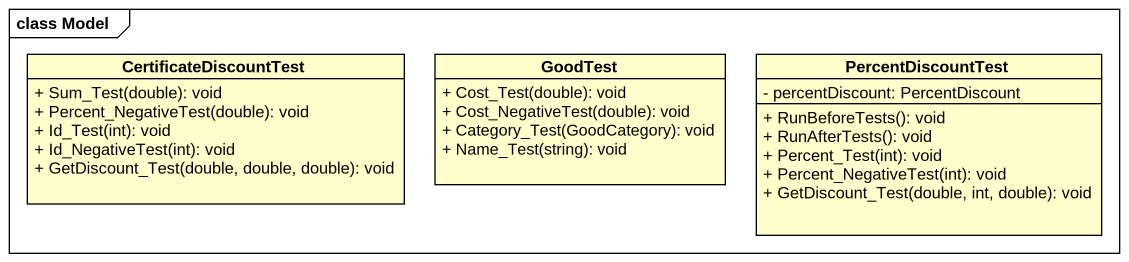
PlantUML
@startuml
mainframe class Model
hide circle
hide empty members
skinparam classAttributeIconSize 0
class CertificateDiscountTest {
  + Sum_Test(double): void
  + Percent_NegativeTest(double): void
  + Id_Test(int): void
  + Id_NegativeTest(int): void
  + GetDiscount_Test(double, double, double): void
}
class GoodTest {
  + Cost_Test(double): void
  + Cost_NegativeTest(double): void
  + Category_Test(GoodCategory): void
  + Name_Test(string): void
}
class PercentDiscountTest {
  - percentDiscount: PercentDiscount
  + RunBeforeTests(): void
  + RunAfterTests(): void
  + Percent_Test(int): void
  + Percent_NegativeTest(int): void
  + GetDiscount_Test(double, int, double): void
}
@enduml
